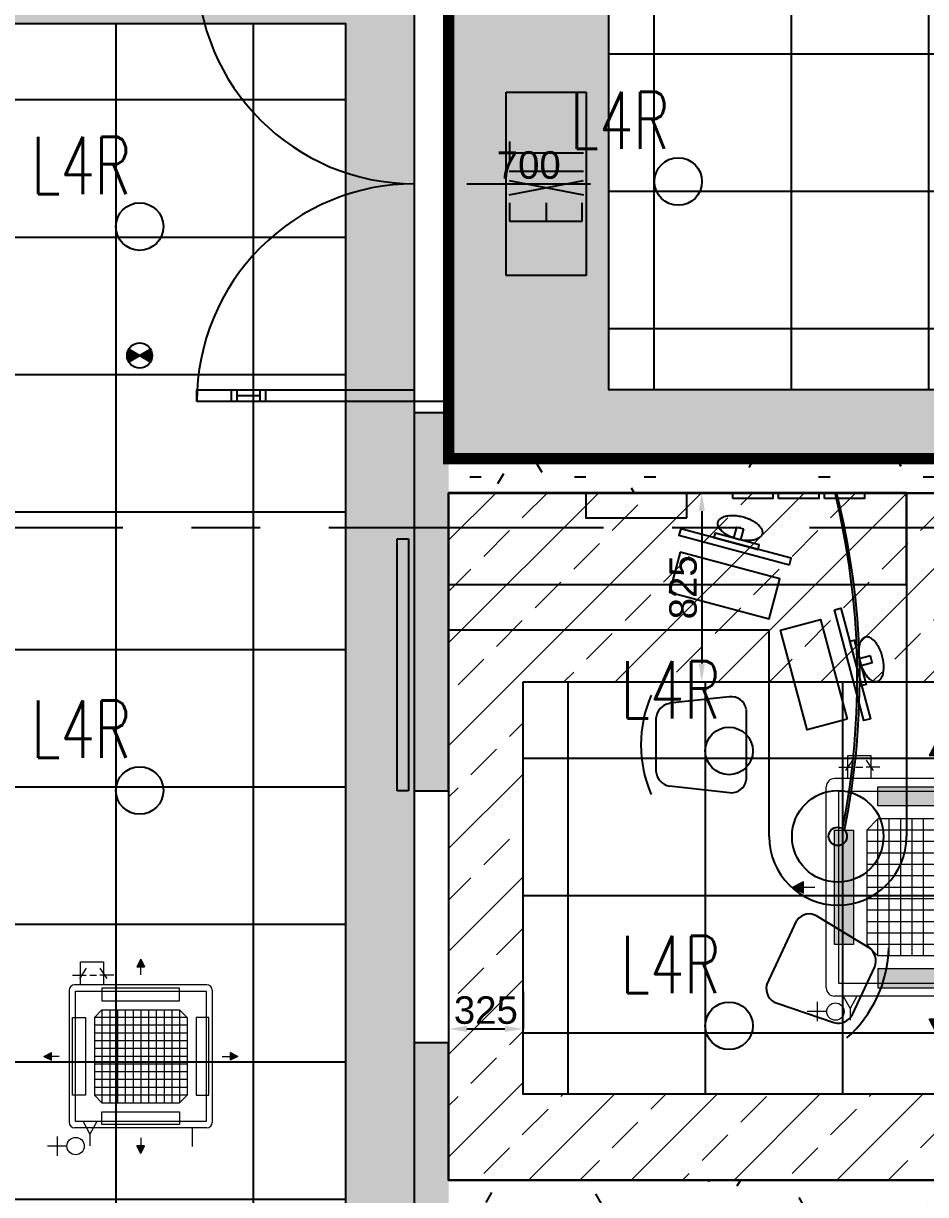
# Model space of a CAD drawing. Header units: millimetres. Extents: x -92759 to 184353, y -15225 to 86714.
# Drawn here: x -59541 to -55599, y 67428 to 72541 of the extents above; entities that cross this region are included whole.
import ezdxf

# ---------------------------------------------------------------- set-up
doc = ezdxf.new("R2010")
doc.units = ezdxf.units.MM
doc.linetypes.add('HIDDEN', pattern=[0.375, 0.25, -0.125])
doc.linetypes.add('IDA - Grid Line', pattern=[2100, 1200, -300, 300, -300])
doc.layers.get('Defpoints').update_dxf_attribs({"color": 8})
for name, color, linetype in [('0-1', 9, 'Continuous'), ('0-Motion Sensor', 1, 'Continuous'), ('A-_DOOR----_E', 8, 'Continuous'), ('A-_FURT----_E-1', 8, 'Continuous'), ('A-_WALL----_H-1', 9, 'Continuous'), ('A-_WALLPRTN_E', 8, 'Continuous'), ('A-PATT-CONC', 8, 'Continuous'), ('AAG_Dimension', 7, 'Continuous'), ('E-_LITG _ CKT -DB', 1, 'HIDDEN'), ('E-legend', 1, 'Continuous'), ('HF', 7, 'Continuous'), ('HFI 02', 7, 'Continuous'), ('M-ACMV_FCU', 5, 'Continuous'), ('PDF_M-_ACON----_E-N', 7, 'Continuous')]:
    doc.layers.add(name, color=color, linetype=linetype)
for name, color, linetype, true_color in [('1599_FURN_RHH_BLK8 _NEW__1ST STY_dwg _2_-1', 7, 'Continuous', 0xaaaaaa), ('A-_DETA----_ED-2', 1, 'Continuous', 0xff0000), ('A-_FURN--1', 7, 'Continuous', 0xaaaaaa), ('A-_FURN--3', 7, 'Continuous', 0xaaaaaa), ('A-_FURN--4', 7, 'Continuous', 0xaaaaaa), ('E-_LIGT----_E', 1, 'Continuous', 0xff0000), ('S-_ANOTGRID_E-1', 9, 'IDA - Grid Line', 0x808080)]:
    doc.layers.add(name, color=color, linetype=linetype, true_color=true_color)
for name, color, linetype, lineweight in [('A--', 134, '500-1-RP', 25), ('HFI 9MM FPB', 94, 'Continuous', 5), ('M-ACMV_CDP', 190, 'DRAIN_PIPE', 25), ('M-ACMV_FCU-1', 86, 'Continuous', 9), ('M-ACMV_FCU-2', 86, 'Continuous', 9), ('M-ACMV_PWR', 1, 'REFRIGERANT', 25), ('M-ACMV_REF_PIPE', 134, '500-1-RP', 25), ('M-ACMV_VCD', 7, 'Continuous', 25)]:
    doc.layers.add(name, color=color, linetype=linetype, lineweight=lineweight)
doc.styles.add('Arial', font='arial.ttf')
doc.styles.add('Simplex', font='simplex_.ttf', dxfattribs={"width": 0.7, "height": 450})
doc.styles.get("Standard").update_dxf_attribs({"font": 'arial.ttf'})
doc.linetypes.add('500-1-RP', pattern='A,0.75,-0.5,0.75,-0.5,0.75,-0.5,0.75,-1.7,["RP",Standard,S=1,R=0,X=-1,Y=-0.5],-1.7', length=7.9)
doc.linetypes.add('DRAIN_PIPE', pattern='A,0.5,-0.2,["D",Standard,S=0.1,R=0,X=-0.1,Y=-0.05],-0.25', length=0.95)
doc.linetypes.add('REFRIGERANT', pattern='A,15,-5.08,["R",Standard,S=2.54,R=0,X=-2.54,Y=-1.27],-5.08', length=25.16)
doc.dimstyles.get("Standard").update_dxf_attribs({"dimtxt": 0.18, "dimasz": 0.18, "dimexe": 0.18, "dimexo": 0.0625, "dimgap": 0.09, "dimtad": 0, "dimtih": 1, "dimtoh": 1, "dimdec": 4, "dimzin": 0, "dimdsep": 46, "dimtxsty": 'Standard', "dimcen": 0.09, "dimadec": 0, "dimazin": 0, "dimtfac": 1, "dimtdec": 4, "dimtofl": 0, "dimtmove": 0, "dimatfit": 3, "dimfxl": 1, "dimtolj": 1, "dimtzin": 0, "dimarcsym": 0})
pattern_1 = [(0, (-11870.95, 40538.29), (609.6, 152.4), [50.292, -406.908, 50.292, -406.908, -2438.4]), (0, (-11870.95, 40538.29), (609.6, 152.4), [-914.4, 50.292, -864.108, 50.292, -406.908, -1066.8]), (0, (-11870.95, 40538.29), (609.6, 152.4), [-2286, 50.292, -254.508, 50.292, -711.708]), (120, (-11642.35, 40614.49), (-436.7823, 451.7291), [50.292, -406.908, 50.292, -406.908, -2438.4]), (120, (-11642.35, 40614.49), (-436.7823, 451.7291), [-914.4, 50.292, -864.108, 50.292, -406.908, -1066.8]), (120, (-11642.35, 40614.49), (-436.7823, 451.7291), [-2286, 50.292, -254.508, 50.292, -711.708]), (240, (-11566.15, 40919.29), (-172.8177, -604.1291), [50.292, -406.908, 50.292, -406.908, -2438.4]), (240, (-11566.15, 40919.29), (-172.8177, -604.1291), [-914.4, 50.292, -864.108, 50.292, -406.908, -1066.8]), (240, (-11566.15, 40919.29), (-172.8177, -604.1291), [-2286, 50.292, -254.508, 50.292, -711.708])]

# ---------------------------------------------------------------- blocks, each defined once
blk = doc.blocks.new('IDA - F - Double - Swing - VP - 2000L X 2200H -TD-07-10299334-BLK8_RHH_1ST STOREY PLAN')
at = {"layer": 'A-_DOOR----_E'}
for p, q in [((-950, 1025), (-900, 1025)), ((-950, 75), (-950, 1025)), ((-900, 1025), (-900, 75)), ((950, 1025), (900, 1025)), ((900, 1025), (900, 75)), ((950, 75), (950, 1025)), ((-900, 875), (-950, 875)), ((900, 875), (950, 875)), ((-900, 850), (-950, 850)), ((-925, 850), (-925, 750)), ((900, 850), (950, 850)), ((925, 850), (925, 750)), ((-900, 750), (-950, 750)), ((-900, 725), (-950, 725)), ((900, 750), (950, 750)), ((900, 725), (950, 725)), ((-950, 75), (-1000, 75)), ((-900, 75), (-950, 75)), ((-950, -75), (-950, 75)), ((900, 75), (950, 75)), ((1000, 75), (950, 75)), ((950, 75), (950, -75)), ((-1000, -75), (-950, -75)), ((950, -75), (1000, -75))]:
    blk.add_line(p, q, dxfattribs=at)
for centre, start, end in [((-950, 75), 0, 90), ((950, 75), 90, 180)]:
    blk.add_arc(centre, 950, start, end, dxfattribs=at)
blk = doc.blocks.new('IDA - Exit Sign - IDA - Exit Sign - One Side-9500999-BLK8_RHH_1ST STOREY PLAN')
at = {"layer": 'A-_DETA----_ED-2'}
for p, q in [((-163.9, -265.1), (-163.9, -582.5)), ((-83.9, -265.1), (-163.9, -265.1)), ((-48.9, -262.8), (14, -587.8)), ((14, -262.8), (-48.9, -587.8)), ((55.1, -262.8), (55.1, -587.8)), ((185.1, -265.3), (85.1, -265.3)), ((135.1, -265.3), (135.1, -587.8)), ((-83.9, -425), (-163.9, -425)), ((-163.9, -582.5), (-83.9, -582.5))]:
    blk.add_line(p, q, dxfattribs=at)
at = {"layer": 'E-_LIGT----_E'}
for p, q in [((-400, -600), (-400, -250)), ((-400, -250), (400, -250)), ((400, -250), (400, -600)), ((400, -600), (-400, -600))]:
    blk.add_line(p, q, dxfattribs=at)
blk = doc.blocks.new('One-Pane_Sliding_Door_4854 - B8-SD04 1100x2200-10511347-BLK8_RHH_1ST STOREY PLAN')
at = {"layer": 'A-_DOOR----_E'}
for p, q in [((-1650, -150), (-1650, -100)), ((-1650, -100), (-550, -100)), ((-550, -100), (-550, -150)), ((-550, -150), (-1650, -150))]:
    blk.add_line(p, q, dxfattribs=at)
blk = doc.blocks.new('1599_FURN_RHH_BLK8 _NEW__1ST STY_dwg _2_-10346281-BLK8_RHH_1ST STOREY PLAN')
at = {"layer": 'A-_FURN--1', "flags": 128}
for points in [[(-20963.5, -8874.1), (-20963.5, -8849.1), (-20788.5, -8849.1), (-20788.5, -8874.1)], [(-20763.5, -8874.1), (-20763.5, -8849.1), (-20588.5, -8849.1), (-20588.5, -8874.1)], [(-20563.5, -8874.1), (-20563.5, -8849.1), (-20388.5, -8849.1), (-20388.5, -8874.1)]]:
    blk.add_lwpolyline(points, close=True, dxfattribs=at)
at = {"layer": 'A-_FURN--3', "flags": 128}
for points in [[(-21165.1, -8959.1), (-21165.1, -8849.1), (-21605.1, -8849.1), (-21605.1, -8959.1)], [(-21193.2, -9108.7), (-21239.8, -9282.6), (-20805.1, -9399.1), (-20758.5, -9225.2)], [(-20464.8, -9837.1), (-20638.6, -9883.7), (-20755.1, -9449.1), (-20581.2, -9402.5)]]:
    blk.add_lwpolyline(points, close=True, dxfattribs=at)
at = {"layer": 'A-_FURN--3'}
for radius in [200, 40]:
    blk.add_circle((-20505.1, -10349.1), radius, dxfattribs=at)
for centre, radius, start, end in [((-23817.2, -9657.1), 3397.5, 348.8326, 13.7582), ((-23727.2, -9660.4), 3317.9, 348.5022, 14.1546)]:
    blk.add_arc(centre, radius, start, end, dxfattribs=at)
at = {"layer": 'A-_FURN--4'}
for p, q in [((-20205.1, -8849.1), (-22205.1, -8849.1)), ((-22205.1, -8849.1), (-22205.1, -9249.1)), ((-22205.1, -8849.1), (-20205.1, -8849.1)), ((-22205.1, -9449.1), (-22205.1, -8849.1)), ((-20205.1, -9249.1), (-20205.1, -8849.1)), ((-20205.1, -8849.1), (-20205.1, -9449.1)), ((-22205.1, -9249.1), (-20205.1, -9249.1)), ((-20805.1, -9449.1), (-22205.1, -9449.1)), ((-20805.1, -10349.1), (-20805.1, -9449.1)), ((-20205.1, -9449.1), (-20205.1, -10349.1)), ((-20979.4, -9740.2), (-21240.6, -9768.2)), ((-20905.1, -9794.4), (-20905.1, -10103.8)), ((-21299.5, -9834.1), (-21299.5, -10064.1)), ((-20977.5, -10158.2), (-21240.6, -10130)), ((-20814.9, -10996.5), (-20684.2, -10716.1)), ((-20595.6, -10697.4), (-20369, -10834.1)), ((-20440.7, -11127.2), (-20343.5, -10918.8)), ((-20770.5, -11077), (-20521.9, -11162))]:
    blk.add_line(p, q, dxfattribs=at)
at = {"layer": 'A-_FURN--4', "flags": 128}
for points in [[(-20716.2, -9164.1), (-20708.5, -9135.1), (-21191.4, -9005.7), (-21199.2, -9034.6)], [(-20853.4, -9096.3), (-20848.2, -9076.9), (-21041.4, -9025.2), (-21046.6, -9044.5)], [(-20917.4, -9006.6), (-20930.3, -9054.9), (-20959.3, -9047.2), (-20946.3, -8998.9)], [(-20520.1, -9360.2), (-20491.1, -9352.4), (-20361.7, -9835.4), (-20390.7, -9843.2)], [(-20452.3, -9497.3), (-20433, -9492.2), (-20381.2, -9685.3), (-20400.5, -9690.5)], [(-20362.7, -9561.3), (-20411, -9574.3), (-20403.2, -9603.2), (-20354.9, -9590.3)]]:
    blk.add_lwpolyline(points, close=True, dxfattribs=at)
at = {"layer": 'A-_FURN--4'}
for centre, radius, start, end in [((-20817.4, -9949.1), 547.7, 156.6649, 203.3351), ((-20970, -9805.2), 65.8, 9.5154, 98.2649), ((-21228, -9838.7), 71.6, 100.1157, 176.305), ((-21228, -10059.4), 71.6, 183.695, 259.8843), ((-20970, -10092.9), 65.8, 261.7351, 350.4846), ((-20505.1, -10349.1), 300, 180, 0), ((-20630, -10753.4), 65.8, 56.7351, 145.4846), ((-20829, -10819.2), 547.7, 311.6649, 358.3351), ((-20410.2, -10892.7), 71.6, 338.695, 54.8843), ((-20751.6, -11014.1), 65.8, 164.5154, 253.2649), ((-20503.5, -11092.8), 71.6, 255.1157, 331.305)]:
    blk.add_arc(centre, radius, start, end, dxfattribs=at)
for points in [[(-20944.8, -9051.1), (-21041.4, -9025.2), (-21028.4, -8976.9)], [(-21028.4, -8976.9), (-21015.5, -8928.6), (-20918.9, -8954.5)], [(-20918.9, -8954.5), (-20822.3, -8980.3), (-20835.3, -9028.6)], [(-20835.3, -9028.6), (-20848.2, -9076.9), (-20944.8, -9051.1)], [(-20384.7, -9479.2), (-20433, -9492.2), (-20407.1, -9588.8)], [(-20310.5, -9562.9), (-20336.4, -9466.3), (-20384.7, -9479.2)], [(-20407.1, -9588.8), (-20381.2, -9685.3), (-20332.9, -9672.4)], [(-20332.9, -9672.4), (-20284.6, -9659.5), (-20310.5, -9562.9)]]:
    blk.add_rational_spline(points, [1, 0.707106781187, 1], degree=2, dxfattribs=at)
blk = doc.blocks.new('A$Cb2bf8f38')
at = {"layer": 'A-_WALL----_H-1'}
h = blk.add_hatch(dxfattribs=at)
h.set_pattern_fill('FP_1', color=256, style=0, pattern_type=2)
h.set_pattern_definition(pattern_1)
h.paths.add_polyline_path([(-14900, 23250), (-14750, 23250), (-14750, 23650), (-14900, 23650)])
h.paths.add_polyline_path([(-14900, 25250), (-14750, 25250), (-14750, 26100), (-14900, 26100)])
h.paths.add_polyline_path([(-14750, 27200), (-14750, 29950), (-14900, 29950), (-14900, 27200), (-14825, 27200)])
h.paths.add_polyline_path([(-14900, 31050), (-14750, 31050), (-14750, 32400), (-14900, 32400)])
h.paths.add_polyline_path([(-14750, 33500), (-14750, 35550), (-14900, 35550), (-14900, 33500), (-14825, 33500)])
h.paths.add_polyline_path([(-14750, 36650), (-14750, 38300), (-14900, 38300), (-14900, 36650), (-14825, 36650)])
h.paths.add_polyline_path([(-14900, 40300), (-14750, 40300), (-14750, 40500), (-14900, 40500)])
h = blk.add_hatch(dxfattribs=at)
h.set_pattern_fill('FP_1', color=256, style=0, pattern_type=2)
h.set_pattern_definition(pattern_1)
h.paths.add_polyline_path([(-10900, 37950), (-10900, 38100), (-14750, 38100), (-14750, 37950), (-11050, 37950)])
h = blk.add_hatch(dxfattribs=at)
h.set_pattern_fill('FP_1', color=256, style=0, pattern_type=2)
h.set_pattern_definition(pattern_1)
h.paths.add_polyline_path([(-14750, 34800), (-8699, 34800), (-8699, 34950), (-14750, 34950)])
at = {"layer": 'A-_WALLPRTN_E'}
for p, q in [((-14900, 38300), (-14900, 36650)), ((-14750, 38300), (-14900, 38300)), ((-14750, 38100), (-14750, 38300)), ((-10900, 38100), (-14750, 38100)), ((-14750, 37950), (-11050, 37950)), ((-14750, 36650), (-14750, 37950)), ((-14900, 36650), (-14750, 36650)), ((-14900, 35550), (-14900, 33500)), ((-14750, 35550), (-14900, 35550)), ((-14750, 34950), (-14750, 35550)), ((-8699, 34950), (-14750, 34950))]:
    blk.add_line(p, q, dxfattribs=at)
at = {"layer": 'S-_ANOTGRID_E-1'}
blk.add_line((-38373.1, 37800), (13584.7, 37800), dxfattribs=at)
at = {"layer": '1599_FURN_RHH_BLK8 _NEW__1ST STY_dwg _2_-1'}
blk.add_blockref('1599_FURN_RHH_BLK8 _NEW__1ST STY_dwg _2_-10346281-BLK8_RHH_1ST STOREY PLAN', (7455.1, 46800), dxfattribs=at)
at = {"layer": 'A-_DOOR----_E'}
for name, p, rotation in [('IDA - F - Double - Swing - VP - 2000L X 2200H -TD-07-10299334-BLK8_RHH_1ST STOREY PLAN', (-14825, 39300), 89.99999999999991), ('One-Pane_Sliding_Door_4854 - B8-SD04 1100x2200-10511347-BLK8_RHH_1ST STOREY PLAN', (-14825, 36100), 269.9999999999999)]:
    blk.add_blockref(name, p, dxfattribs=dict(at, rotation=rotation))
at = {"layer": 'A-_FURT----_E-1', "rotation": 90.00000000000105}
blk.add_blockref('IDA - Exit Sign - IDA - Exit Sign - One Side-9500999-BLK8_RHH_1ST STOREY PLAN', (-14749, 39300), dxfattribs=at)
blk = doc.blocks.new('*D598')
at = {"layer": 'AAG_Dimension', "color": 0, "lineweight": -2, "transparency": 16777216}
for p, q in [((-1773.1, 497412.6), (-1773, 497412.6)), ((-1773.2, 497332.6), (-1773.2, 496667.2)), ((-1773.1, 496587.2), (-1773, 496587.2))]:
    blk.add_line(p, q, dxfattribs=at)
at = {"layer": 'AAG_Dimension', "color": 0, "transparency": 16777216}
for points in [[(-1786.5, 497332.6), (-1759.8, 497332.6), (-1773.2, 497412.6)], [(-1786.5, 496667.2), (-1759.8, 496667.2), (-1773.2, 496587.2)]]:
    blk.add_solid(points, dxfattribs=at)
at = {"layer": 'Defpoints', "color": 0, "transparency": 16777216}
for p in [(-1773.2, 497412.6), (-1773.2, 496587.2), (-1773.2, 496587.2)]:
    blk.add_point(p, dxfattribs=at)
at = {"layer": 'AAG_Dimension', "color": 152, "true_color": 0x2776bb, "transparency": 16777216, "insert": (-1854.4, 496999.9), "char_height": 120, "attachment_point": 5, "rotation": 90, "style": 'Arial'}
blk.add_mtext('\\A1;825', dxfattribs=at)
blk = doc.blocks.new('*D600')
at = {"layer": 'AAG_Dimension', "color": 0, "lineweight": -2, "transparency": 16777216}
for p, q in [((-2879, 495235.6), (-2879, 495072)), ((-2553.5, 495235.6), (-2553.5, 495072)), ((-2799, 495072.2), (-2633.5, 495072.2))]:
    blk.add_line(p, q, dxfattribs=at)
at = {"layer": 'AAG_Dimension', "color": 0, "transparency": 16777216}
for points in [[(-2799, 495085.5), (-2799, 495058.8), (-2879, 495072.2)], [(-2633.5, 495085.5), (-2633.5, 495058.8), (-2553.5, 495072.2)]]:
    blk.add_solid(points, dxfattribs=at)
at = {"layer": 'Defpoints', "color": 0, "transparency": 16777216}
for p in [(-2879, 495235.7), (-2553.5, 495235.7), (-2553.5, 495072.2)]:
    blk.add_point(p, dxfattribs=at)
at = {"layer": 'AAG_Dimension', "color": 152, "true_color": 0x2776bb, "transparency": 16777216, "insert": (-2716.3, 495153.5), "char_height": 120, "attachment_point": 5, "style": 'Arial'}
blk.add_mtext('\\A1;325', dxfattribs=at)
blk = doc.blocks.new('*D674')
at = {"layer": 'Defpoints', "color": 0, "transparency": 16777216}
for p in [(-2879, 498761.7), (-2179, 498761.7), (-2179, 498761.7)]:
    blk.add_point(p, dxfattribs=at)
at = {"layer": 'HFI 02', "color": 0, "lineweight": -2, "transparency": 16777216}
for p, q in [((-2879, 498761.6), (-2879, 498761.5)), ((-2799, 498761.7), (-2259, 498761.7)), ((-2179, 498761.6), (-2179, 498761.5))]:
    blk.add_line(p, q, dxfattribs=at)
at = {"layer": 'HFI 02', "color": 0, "transparency": 16777216}
for points in [[(-2799, 498775), (-2799, 498748.4), (-2879, 498761.7)], [(-2259, 498775), (-2259, 498748.4), (-2179, 498761.7)]]:
    blk.add_solid(points, dxfattribs=at)
at = {"layer": 'HFI 02', "color": 152, "true_color": 0x2776bb, "transparency": 16777216, "insert": (-2529, 498843), "char_height": 120, "attachment_point": 5, "style": 'Arial'}
blk.add_mtext('\\A1;700', dxfattribs=at)
blk = doc.blocks.new('Motion Sensor')
at = {"layer": 'E-legend', "lineweight": 25}
h = blk.add_hatch(color=256, dxfattribs=at)
h.dxf.hatch_style = 1
h.paths.add_polyline_path([(10021, -17121.6), (9973.3, -17094.1, 0.131652), (9965.9, -17121.6, 0.131652), (9973.3, -17149.1)])
h = blk.add_hatch(color=256, dxfattribs=at)
h.dxf.hatch_style = 1
h.paths.add_polyline_path([(10068.6, -17094.1), (10021, -17121.6), (10068.6, -17149.1, 0.131652), (10076, -17121.6, 0.131652)])
for p, q in [((9973.3, -17094.1), (10068.6, -17149.1)), ((9973.3, -17149.1), (10068.6, -17094.1))]:
    blk.add_line(p, q, dxfattribs=at)
blk.add_circle((10021, -17121.6), 55, dxfattribs=at)
blk = doc.blocks.new('A$C020d881d')
at = {"layer": 'E-legend', "lineweight": 25}
blk.add_circle((818.7, 172), 103.8, dxfattribs=at)
at = {"layer": 'E-legend', "lineweight": 25, "style": 'Simplex', "width": 0.7}
blk.add_text('L4R', height=250, dxfattribs=at).set_placement((345.2, 314.3))
blk = doc.blocks.new('EL_B8_L1_R4')
at = {"color": 6, "linetype": 'HIDDEN', "ltscale": 40, "const_width": 50}
blk.add_lwpolyline([(13092.9, -27358.3), (13092.9, -43108.3), (10382.9, -43108.3), (10382.9, -42358.3), (6692.9, -42358.3), (6692.9, -42758.3), (2092.9, -42758.3), (2092.9, -35258.3), (-3607.1, -35258.3), (-3607.1, -24683.3), (4692.9, -24683.3), (4692.9, -34658.3), (10992.9, -34658.3), (10992.9, -14008.3), (2242.9, -14008.3), (2242.9, -2458.3), (-3957.1, -2458.3), (-3957.1, -58.3), (842.9, -58.3), (842.9, 3691.7), (2342.9, 3691.7), (2342.9, -58.3), (13092.9, -58.3), (13092.9, -12058.3)], dxfattribs=at)
at = {"layer": '0-Motion Sensor'}
blk.add_blockref('Motion Sensor', (-15328, 15113.3), dxfattribs=at)
at = {"layer": 'E-_LITG _ CKT -DB', "ltscale": 0.5}
for p in [(-6125.7, -1617.4), (-3550.7, -3906.4), (-6125.7, -4079.2), (-3550.7, -5106.4)]:
    blk.add_blockref('A$C020d881d', p, dxfattribs=at)
at = {"layer": 'E-legend', "color": 7, "lineweight": 13, "ltscale": 0.5}
blk.add_blockref('A$C020d881d', (-3772.8, -1420.6), dxfattribs=at)
blk = doc.blocks.new('A$C7208cd76')
at = {"layer": 'M-ACMV_FCU', "lineweight": 5}
h = blk.add_hatch(color=256, dxfattribs=at)
h.dxf.hatch_style = 1
h.paths.add_polyline_path([(0, 424.1), (-17, 390.2), (17, 390.2)])
h = blk.add_hatch(color=256, dxfattribs=at)
h.dxf.hatch_style = 1
h.paths.add_polyline_path([(-424.1, 0), (-390.2, -17), (-390.2, 17)])
h = blk.add_hatch(color=256, dxfattribs=at)
h.dxf.hatch_style = 1
h.paths.add_polyline_path([(424.1, 0), (390.2, 17), (390.2, -17)])
h = blk.add_hatch(color=256, dxfattribs=at)
h.dxf.hatch_style = 1
h.paths.add_polyline_path([(0, -424.1), (17, -390.2), (-17, -390.2)])
for p, q in [((0, 424.1), (-17, 390.2)), ((0, 424.1), (17, 390.2)), ((-17, 390.2), (17, 390.2)), ((0, 356.2), (0, 390.2)), ((288.8, 312.5), (-288.8, 312.5)), ((288.9, 312.6), (288.9, 312.6)), ((-312.5, 288.8), (-312.5, -288.8)), ((312.5, 288.8), (312.5, -288.8)), ((312.6, 288.9), (312.6, 288.9)), ((-202.6, 169.6), (-169.6, 202.6)), ((-202.6, 169.6), (-202.6, -169.6)), ((202.6, 169.6), (-202.6, 169.6)), ((-169.6, 202.6), (169.6, 202.6)), ((-169.6, 202.6), (-169.6, -202.6)), ((-135.7, 202.6), (-135.7, -202.6)), ((-101.8, 202.6), (-101.8, -202.6)), ((-67.9, 202.6), (-67.9, -202.6)), ((-33.9, 202.6), (-33.9, -202.6)), ((0, 202.6), (0, -202.6)), ((33.9, 202.6), (33.9, -202.6)), ((67.9, 202.6), (67.9, -202.6)), ((101.8, 202.6), (101.8, -202.6)), ((135.7, 202.6), (135.7, -202.6)), ((169.6, 202.6), (202.6, 169.6)), ((169.6, 202.6), (169.6, -202.6)), ((202.6, 169.6), (202.6, -169.6)), ((202.6, 135.7), (-202.6, 135.7)), ((202.6, 101.8), (-202.6, 101.8)), ((202.6, 67.9), (-202.6, 67.9)), ((-424.1, 0), (-390.2, 17)), ((-424.1, 0), (-390.2, -17)), ((-390.2, -17), (-390.2, 17)), ((-356.2, 0), (-390.2, 0)), ((202.6, 33.9), (-202.6, 33.9)), ((202.6, 0), (-202.6, 0)), ((356.2, 0), (390.2, 0)), ((390.2, 17), (390.2, -17)), ((424.1, 0), (390.2, 17)), ((424.1, 0), (390.2, -17)), ((202.6, -33.9), (-202.6, -33.9)), ((202.6, -67.9), (-202.6, -67.9)), ((202.6, -101.8), (-202.6, -101.8)), ((202.6, -135.7), (-202.6, -135.7)), ((-169.6, -202.6), (-202.6, -169.6)), ((202.6, -169.6), (-202.6, -169.6)), ((-169.6, -202.6), (169.6, -202.6)), ((169.6, -202.6), (202.6, -169.6)), ((288.8, -312.5), (-288.8, -312.5)), ((0, -356.2), (0, -390.2)), ((17, -390.2), (-17, -390.2)), ((0, -424.1), (-17, -390.2)), ((0, -424.1), (17, -390.2))]:
    blk.add_line(p, q, dxfattribs=at)
for points in [[(285, 285), (285, -285), (-285, -285), (-285, 285)], [(-169.6, 241.6), (169.6, 241.6), (169.6, 297.9), (-169.6, 297.9)], [(-241.6, 169.6), (-241.6, -169.6), (-297.9, -169.6), (-297.9, 169.6)], [(241.6, 169.6), (241.6, -169.6), (297.9, -169.6), (297.9, 169.6)], [(-169.6, -241.6), (169.6, -241.6), (169.6, -297.9), (-169.6, -297.9)]]:
    blk.add_lwpolyline(points, close=True, dxfattribs=at)
for centre, start, end in [((-288.8, 288.8), 90, 180), ((288.8, 288.8), 0, 90), ((-288.8, -288.8), 180, 270), ((288.8, -288.8), 270, 0)]:
    blk.add_arc(centre, 23.7, start, end, dxfattribs=at)
blk = doc.blocks.new('A$C49267d6b')
at = {"layer": 'PDF_M-_ACON----_E-N', "lineweight": 0}
for p, q in [((-25.4, 76.2), (12.7, 101.6)), ((0, 127), (0, 76.2)), ((0, 63.5), (0, 38.1)), ((-25.4, 25.4), (12.7, 0)), ((0, -25.4), (0, 25.4))]:
    blk.add_line(p, q, dxfattribs=at)
blk = doc.blocks.new('A$C81577ca4')
at = {"layer": 'A--', "lineweight": 0, "ltscale": 0.75}
for p, q in [((19, -95), (-36, -125)), ((-36, -125), (-86, -125)), ((19, -155), (-36, -125))]:
    blk.add_line(p, q, dxfattribs=at)
blk = doc.blocks.new('SSO')
at = {"layer": 'M-ACMV_PWR', "linetype": 'ByBlock', "lineweight": 5}
for p, q in [((1064770.3, 20778.3), (1064770.3, 20878.3)), ((1064820.3, 20828.3), (1064720.3, 20828.3))]:
    blk.add_line(p, q, dxfattribs=at)
blk.add_circle((1064770.3, 20733.6), 44.6, dxfattribs=at)
blk.add_circle((1064770.3, 20733.6), 44.6, dxfattribs=at)
blk = doc.blocks.new('FCU-2_mini cassette')
at = {"layer": 'M-ACMV_CDP', "lineweight": 5}
blk.add_line((240311.9, -39528.1), (240311.9, -39608.6), dxfattribs=at)
at = {"layer": 'M-ACMV_VCD', "lineweight": 5}
blk.add_lwpolyline([(239824.1, -38903.1), (239824.1, -38803.1), (239924.1, -38803.1), (239924.1, -38903.1)], close=True, dxfattribs=at)
at = {"layer": 'M-ACMV_FCU', "lineweight": 5}
blk.add_blockref('A$C7208cd76', (240087.3, -39215.6), dxfattribs=at)
at = {"layer": 'M-ACMV_PWR', "color": 1, "linetype": 'ByBlock', "lineweight": 5, "xscale": 0.8500000000000222, "yscale": 0.8500000000000222, "zscale": 0.8500000000000222, "rotation": 90}
blk.add_blockref('SSO', (257426.2, -944662.3), dxfattribs=at)
at = {"layer": 'M-ACMV_REF_PIPE', "lineweight": 5, "rotation": 90}
blk.add_blockref('A$C81577ca4', (239740.3, -39519.6), dxfattribs=at)
at = {"layer": 'M-ACMV_VCD', "lineweight": 5, "xscale": -1.181061443391948, "yscale": 1.181061443391948, "zscale": 1.181061443391948, "rotation": 90}
blk.add_blockref('A$C49267d6b', (239939.1, -38860.6), dxfattribs=at)
blk = doc.blocks.new('A$Ca8a76259')
at = {"layer": 'M-ACMV_FCU', "lineweight": 0}
h = blk.add_hatch(color=256, dxfattribs=at)
h.dxf.hatch_style = 1
h.paths.add_polyline_path([(0, 625), (-25, 575), (25, 575)])
h = blk.add_hatch(color=256, dxfattribs=at)
h.dxf.hatch_style = 1
h.paths.add_polyline_path([(250, 356), (250, 439), (-250, 439), (-250, 356)])
h.paths.add_polyline_path([(356, -250), (439, -250), (439, 250), (356, 250)])
h.paths.add_polyline_path([(-356, 250), (-439, 250), (-439, -250), (-356, -250)])
h.paths.add_polyline_path([(-250, -356), (-250, -439), (250, -439), (250, -356)])
h = blk.add_hatch(color=256, dxfattribs=at)
h.dxf.hatch_style = 1
h.paths.add_polyline_path([(-625, 0), (-575, -25), (-575, 25)])
h = blk.add_hatch(color=256, dxfattribs=at)
h.dxf.hatch_style = 1
h.paths.add_polyline_path([(625, 0), (575, 25), (575, -25)])
h = blk.add_hatch(color=256, dxfattribs=at)
h.dxf.hatch_style = 1
h.paths.add_polyline_path([(0, -625), (25, -575), (-25, -575)])
for p, q in [((0, 625), (-25, 575)), ((0, 625), (25, 575)), ((-25, 575), (25, 575)), ((0, 525), (0, 575)), ((439, 475), (-439, 475)), ((439, 475), (439, 475)), ((-475, 439), (-475, -439)), ((475, 439), (475, 439)), ((475, 439), (475, -439)), ((-298.5, 250), (-250, 298.5)), ((-250, 298.5), (250, 298.5)), ((-250, 298.5), (-250, -298.5)), ((-200, 298.5), (-200, -298.5)), ((-150, 298.5), (-150, -298.5)), ((-100, 298.5), (-100, -298.5)), ((-50, 298.5), (-50, -298.5)), ((0, 298.5), (0, -298.5)), ((50, 298.5), (50, -298.5)), ((100, 298.5), (100, -298.5)), ((150, 298.5), (150, -298.5)), ((200, 298.5), (200, -298.5)), ((250, 298.5), (298.5, 250)), ((250, 298.5), (250, -298.5)), ((-298.5, 250), (-298.5, -250)), ((298.5, 250), (-298.5, 250)), ((298.5, 250), (298.5, -250)), ((298.5, 200), (-298.5, 200)), ((298.5, 150), (-298.5, 150)), ((298.5, 100), (-298.5, 100)), ((-625, 0), (-575, 25)), ((-625, 0), (-575, -25)), ((-575, -25), (-575, 25)), ((-525, 0), (-575, 0)), ((298.5, 50), (-298.5, 50)), ((298.5, 0), (-298.5, 0)), ((525, 0), (575, 0)), ((575, 25), (575, -25)), ((625, 0), (575, 25)), ((625, 0), (575, -25)), ((298.5, -50), (-298.5, -50)), ((298.5, -100), (-298.5, -100)), ((298.5, -150), (-298.5, -150)), ((298.5, -200), (-298.5, -200)), ((-250, -298.5), (-298.5, -250)), ((298.5, -250), (-298.5, -250)), ((250, -298.5), (298.5, -250)), ((-250, -298.5), (250, -298.5)), ((439, -475), (-439, -475)), ((0, -525), (0, -575)), ((25, -575), (-25, -575)), ((0, -625), (-25, -575)), ((0, -625), (25, -575))]:
    blk.add_line(p, q, dxfattribs=at)
for points in [[(420, 420), (420, -420), (-420, -420), (-420, 420)], [(-250, 356), (250, 356), (250, 439), (-250, 439)], [(-356, 250), (-356, -250), (-439, -250), (-439, 250)], [(356, 250), (356, -250), (439, -250), (439, 250)], [(-250, -356), (250, -356), (250, -439), (-250, -439)]]:
    blk.add_lwpolyline(points, close=True, dxfattribs=at)
for centre, start, end in [((-439, 439), 90, 180), ((439, 439), 0, 90), ((-439, -439), 180, 270), ((439, -439), 270, 0)]:
    blk.add_arc(centre, 36, start, end, dxfattribs=at)
blk = doc.blocks.new('FCU -1')
at = {"layer": 'M-ACMV_CDP', "lineweight": 5}
blk.add_line((378826.6, -51081.4), (378826.6, -51186.4), dxfattribs=at)
at = {"layer": 'M-ACMV_VCD', "lineweight": 5}
blk.add_lwpolyline([(378127.5, -50132.1), (378127.5, -50032.1), (378227.5, -50032.1), (378227.5, -50132.1)], close=True, dxfattribs=at)
at = {"layer": 'M-ACMV_FCU', "lineweight": 5, "rotation": 270}
blk.add_blockref('A$Ca8a76259', (378508.4, -50607.1), dxfattribs=at)
at = {"layer": 'M-ACMV_PWR', "color": 1, "linetype": 'ByBlock', "lineweight": 5, "xscale": 0.85, "yscale": 0.85, "zscale": 0.85, "rotation": 90}
blk.add_blockref('SSO', (395697, -956204), dxfattribs=at)
at = {"layer": 'M-ACMV_REF_PIPE', "lineweight": 5, "rotation": 90}
blk.add_blockref('A$C81577ca4', (378012.4, -51100.4), dxfattribs=at)
at = {"layer": 'M-ACMV_VCD', "lineweight": 5, "xscale": -1.181061443391948, "yscale": 1.181061443391948, "zscale": 1.181061443391948, "rotation": 90}
blk.add_blockref('A$C49267d6b', (378237.5, -50082.1), dxfattribs=at)
blk = doc.blocks.new('ACMV_B8L1_R9')
at = {"layer": 'M-ACMV_FCU-1'}
blk.add_blockref('FCU -1', (-144263.5, 9422.1), dxfattribs=at)
at = {"layer": 'M-ACMV_FCU-2'}
blk.add_blockref('FCU-2_mini cassette', (-9312.3, -2707.1), dxfattribs=at)
blk = doc.blocks.new('RCP_B8L1')
at = {"layer": 'A-PATT-CONC'}
h = blk.add_hatch(dxfattribs=at)
h.set_pattern_fill('ANSI37', color=256, scale=189, angle=45)
h.set_pattern_definition([(90, (-2178.97, 497861.7), (-600.075, 0), []), (180, (-2178.97, 497861.7), (-6e-14, -600.075), [])])
h.paths.add_polyline_path([(13420.95033, 497861.70958), (13420.95033, 457661.70958), (12820.95033, 457661.70958), (12820.95033, 497861.70958), (-2178.96619, 497861.70958), (-2178.96619, 499661.70958), (13420.95033, 499661.70958)])
h = blk.add_hatch(dxfattribs=at)
h.set_pattern_fill('ANSI37', color=256, scale=189, angle=45)
h.set_pattern_definition([(90, (-3329.05, 499461.7), (-600.075, 0), []), (180, (-3329.05, 499461.7), (-6e-14, -600.075), [])])
h.paths.add_polyline_path([(-5129.04966, 499461.70958), (-3329.04966, 499461.70958), (-3329.04966, 465261.70958), (-5129.04966, 465261.70958), (-5129.04966, 497661.70958)])
h = blk.add_hatch(dxfattribs=at)
h.set_pattern_fill('ANSI37', color=256, scale=189, angle=45)
h.set_pattern_definition([(90, (2846.45, 496587.2), (-600.075, 0), []), (180, (2846.45, 496587.2), (-6e-14, -600.075), [])])
h.paths.add_polyline_path([(-2553.54966, 496587.20958), (2846.45033, 496587.20958), (2846.45033, 494787.20958), (-2553.54966, 494787.20958)])
at = {"layer": 'HFI 9MM FPB'}
h = blk.add_hatch(dxfattribs=at)
h.set_pattern_fill('ANSI33', color=256, scale=50)
h.paths.add_polyline_path([(3420.95034, 503711.71507), (3420.95034, 499961.70958), (14170.95033, 499961.70958), (14170.95033, 498786.70958), (14170.95033, 496961.70958), (14620.95033, 496961.70958), (14620.95033, 495861.70958), (14170.95033, 495861.70958), (14170.95033, 487961.70958), (14770.95033, 487961.70958), (14770.95033, 488411.70958), (17420.95033, 488411.70958), (17420.95033, 489484.4), (17420.95033, 489561.70958), (19070.95033, 489561.70958), (19070.95033, 488561.70958), (18870.95033, 488561.70958), (18870.95033, 487961.70958), (19070.95033, 487961.70958), (19070.95033, 485386.70958), (15770.95033, 485386.70958), (15770.95033, 486036.70958), (14170.95033, 486036.70958), (14170.95033, 474361.70958), (16695.95033, 474361.70958), (16695.95033, 472561.70958), (14827.95033, 472561.70958), (14827.95033, 472661.70958), (14170.95033, 472661.70958), (14170.95033, 456911.7134), (11460.95032, 456911.7134), (11460.95032, 457661.70958), (7770.95034, 457661.70958), (7770.95034, 457211.70958), (3170.94439, 457211.70958), (3170.94439, 464761.70958), (-2529.04966, 464761.70958), (-2529.04966, 475336.70958), (5770.95034, 475336.70958), (5770.95034, 465361.70958), (12071.95033, 465361.70958), (12071.95033, 486011.70958), (3321.95033, 486011.70958), (3321.95033, 497561.70958), (-2879.04966, 497561.70958), (-2879.04966, 499961.70958), (1920.95034, 499961.70958), (1920.95034, 503711.71507), (2120.95034, 503711.71507)])
h.paths.add_polyline_path([(13420.95033, 497861.70958), (13420.95033, 457661.70958), (12820.95033, 457661.70958), (12820.95033, 497861.70958), (-2178.96619, 497861.70958), (-2178.96619, 499661.70958), (13420.95033, 499661.70958)], flags=16)
h.paths.add_polyline_path([(12070.95033, 496961.70958), (3671.95033, 496961.70959), (3671.95033, 486161.70959), (12070.95033, 486161.70958)], flags=16)
h.paths.add_polyline_path([(15120.95033, 488099.20958), (15120.95033, 486299.20958), (16320.95033, 486299.20958), (16320.95033, 485699.20958), (18720.95033, 485699.20958), (18720.95033, 488099.20958)], flags=16)
h.paths.add_polyline_path([(8070.95034, 463261.70958), (11870.95034, 463261.70958), (11870.95034, 459461.70958), (8070.95034, 459461.70958)], flags=0)
h.paths.add_polyline_path([(7920.95034, 463411.70958), (12020.95034, 463411.70958), (12020.95034, 459311.70958), (7920.95034, 459311.70958)], flags=16)
h.paths.add_polyline_path([(-1979.04966, 474849.20967), (5220.95034, 474849.20967), (5220.95034, 465249.22398), (-1979.04966, 465249.22398)], flags=16)
h.paths.add_polyline_path([(-2529.04966, 467793.20229), (-2529.04966, 464761.70958), (3170.94439, 464761.70958), (3170.94439, 457211.70958), (7770.95034, 457211.70958), (7770.95034, 457661.70958), (11460.95032, 457661.70958), (11460.95032, 456911.7134), (14170.95033, 456911.7134), (14170.95033, 472661.70958), (14020.95033, 472661.70958), (14020.95033, 457061.70958), (11610.95032, 457061.70958), (11610.95032, 457811.70958), (7620.95034, 457811.70958), (7620.95034, 457361.70958), (3320.94439, 457361.70958), (3320.94439, 464911.70958), (-2379.04966, 464911.70958), (-2379.04966, 467793.20229), (-2379.04966, 475186.70967), (5620.95034, 475186.70967), (5620.95034, 465211.72398), (12220.95033, 465211.72398), (12220.95033, 486011.70958), (12070.95033, 486011.70958), (12070.95033, 465361.72398), (5770.95034, 465361.72398), (5770.95034, 475336.70967), (-2529.04966, 475336.70967)], flags=16)
h = blk.add_hatch(dxfattribs=at)
h.set_pattern_fill('ANSI33', color=256, scale=50)
h.set_pattern_definition([(45, (-300000, 500000), (-224.5064, 224.5064), []), (45, (-299775.5, 500000), (-224.5064, 224.5064), [158.75, -79.375])])
h.paths.add_polyline_path([(-5429.05312, 464761.70958), (-5429.05312, 497561.70958), (-6479.04966, 497561.70958), (-6479.04966, 499961.70958), (-3029.04966, 499961.70958), (-3029.05312, 482711.70958), (-2429.04966, 482711.70958), (-2429.04966, 481511.70958), (-3029.04966, 481511.70958), (-3029.04966, 475336.70967), (-2679.04966, 475336.70967), (-2679.04966, 464761.70958)])
h.paths.add_polyline_path([(-5129.04966, 499461.70958), (-3329.04966, 499461.70958), (-3329.04966, 465261.70958), (-5129.04966, 465261.70958), (-5129.04966, 497661.70958)], flags=16)
h = blk.add_hatch(dxfattribs=at)
h.set_pattern_fill('ANSI33', color=256, scale=50)
h.paths.add_polyline_path([(1370.95034, 497411.70958), (-2879.04966, 497411.70958), (-2879.04966, 494411.70958), (3171.95033, 494411.70958), (3171.95033, 497411.70958), (1970.95034, 497411.70958), (1970.95034, 496961.70958), (1370.95034, 496961.70958)])
h.paths.add_polyline_path([(-2553.54966, 496587.20958), (2846.45033, 496587.20958), (2846.45033, 494787.20958), (-2553.54966, 494787.20958)], flags=16)
at = {"layer": 'HF'}
for points in [[(3321.95033, 486011.70958), (3321.95033, 497561.70958), (-2879.04966, 497561.70958), (-2879.04966, 499961.70958), (1920.95034, 499961.70958), (1920.95034, 503711.71507), (2120.95034, 503711.71507), (3420.95034, 503711.71507)], [(-4629.75262, 499461.70958), (-4248.37631, 499461.70958), (-3867, 499461.70958)]]:
    blk.add_lwpolyline(points, dxfattribs=at)
for points in [[(-5429.05312, 464761.70958), (-5429.05312, 497561.70958), (-6479.04966, 497561.70958), (-6479.04966, 499961.70958), (-3029.04966, 499961.70958), (-3029.05312, 482711.70958), (-2429.04966, 482711.70958), (-2429.04966, 481511.70958), (-3029.04966, 481511.70958), (-3029.04966, 475336.70967), (-2679.04966, 475336.70967), (-2679.04966, 464761.70958)], [(13420.95033, 497861.70958), (13420.95033, 457661.70958), (12820.95033, 457661.70958), (12820.95033, 497861.70958), (-2178.96619, 497861.70958), (-2178.96619, 499661.70958), (13420.95033, 499661.70958)], [(-5129.04966, 499461.70958), (-3329.04966, 499461.70958), (-3329.04966, 465261.70958), (-5129.04966, 465261.70958), (-5129.04966, 497661.70958)], [(1370.95034, 497411.70958), (-2879.04966, 497411.70958), (-2879.04966, 494411.70958), (3171.95033, 494411.70958), (3171.95033, 497411.70958), (1970.95034, 497411.70958), (1970.95034, 496961.70958), (1370.95034, 496961.70958)], [(-2553.54966, 496587.20958), (2846.45033, 496587.20958), (2846.45033, 494787.20958), (-2553.54966, 494787.20958)]]:
    blk.add_lwpolyline(points, close=True, dxfattribs=at)
at = {"layer": 'AAG_Dimension'}
dim = blk.add_linear_dim(base=(-1773.15375, 496587.20958), p1=(-1773.15375, 497412.6459), p2=(-1773.15375, 496587.20958), angle=90, dimstyle='Standard', dxfattribs=at)
dim.commit()
dim.dimension.update_dxf_attribs({"geometry": '*D598', "text_midpoint": (-1854.42251, 496999.92774)})
dim = blk.add_linear_dim(base=(-2553.54966, 495072.18191), p1=(-2879.04966, 495235.69923), p2=(-2553.54966, 495235.69923), dimstyle='Standard', dxfattribs=at)
dim.commit()
dim.dimension.update_dxf_attribs({"geometry": '*D600', "text_midpoint": (-2716.29966, 495153.49159)})
at = {"layer": 'HFI 02'}
dim = blk.add_linear_dim(base=(-2178.96619, 498761.70958), p1=(-2879.04966, 498761.70958), p2=(-2178.96619, 498761.70958), dimstyle='Standard', dxfattribs=at)
dim.commit()
dim.dimension.update_dxf_attribs({"geometry": '*D674', "text_midpoint": (-2529.00792, 498842.97834)})

msp = doc.modelspace()

# ---------------------------------------------------------------- block references
at = {"layer": '0-1'}
msp.add_blockref('A$Cb2bf8f38', (-42933, 32541.2), dxfattribs=at)

# ---------------------------------------------------------------- next in the draw order: block references
at = {"color": 0}
msp.add_blockref('EL_B8_L1_R4', (-53725.9, 73099.6), dxfattribs=at)
at = {"layer": 'A-PATT-CONC', "color": 152, "true_color": 0x2776bb}
msp.add_blockref('RCP_B8L1', (-54804, -426920.5), dxfattribs=at)

# ---------------------------------------------------------------- next in the draw order: block references
at = {"layer": 'M-ACMV_FCU', "color": 5}
msp.add_blockref('ACMV_B8L1_R9', (-289803, 109954.6), dxfattribs=at)

doc.saveas('drawing.dxf')
